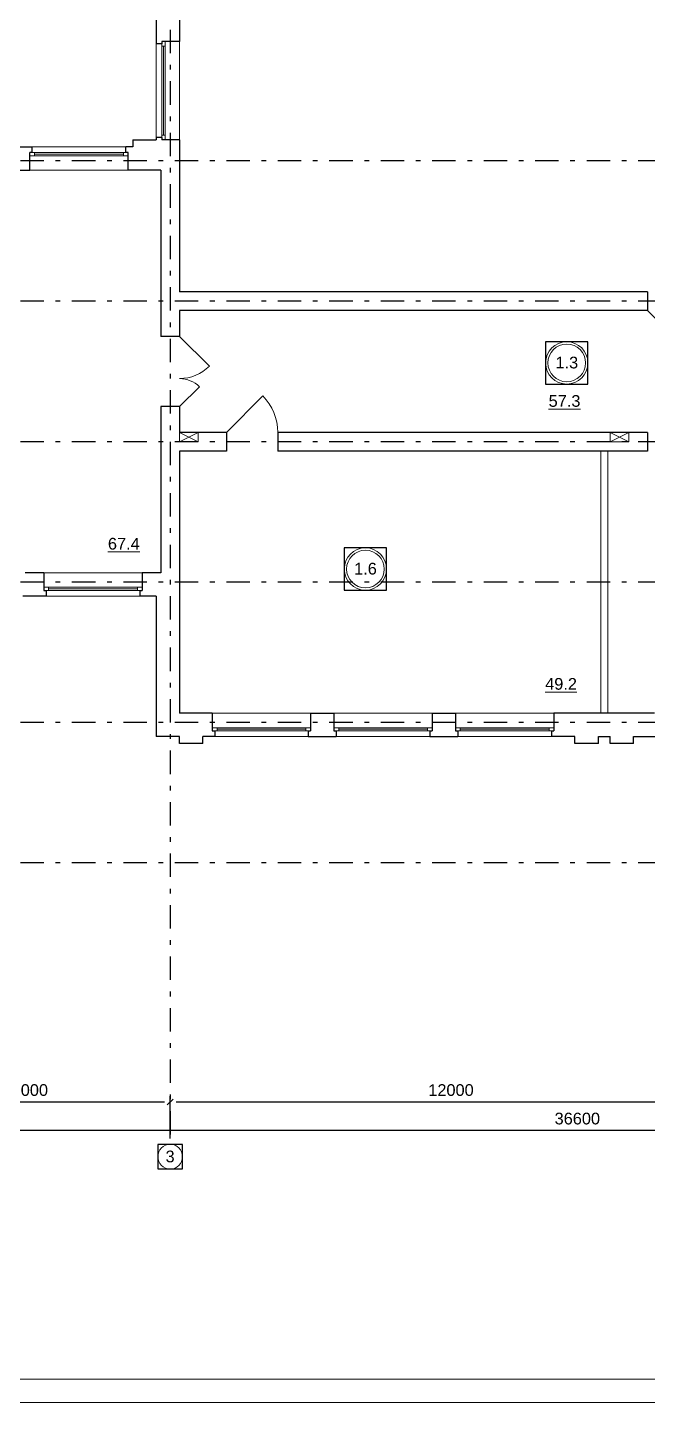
# Model space of a CAD drawing. Header units: metres. Extents: x -5 to 574, y -5 to 79.
# Drawn here: x 17.31 to 30.56, y 0 to 29.38 of the extents above; entities that cross this region are included whole.
import ezdxf
from ezdxf.enums import TextEntityAlignment as Align

# ---------------------------------------------------------------- set-up
doc = ezdxf.new("R2010")
doc.units = ezdxf.units.M
doc.header["$MEASUREMENT"] = 0
doc.linetypes.add('( Dashdot )', pattern=[1.001, 0.5, -0.25, 0.001, -0.25])
doc.layers.get('DEFPOINTS').update_dxf_attribs({"lineweight": 0})
doc.layers.add('Level 50', color=7, linetype='Continuous', lineweight=0)
doc.layers.add('YOLO_TABLE', color=1, linetype='Continuous')
doc.styles.add('Standard_0', font='arial.ttf')
doc.styles.add('Style-Arial', font='arial.ttf')
doc.dimstyles.get("Standard").update_dxf_attribs({"dimtxt": 0.00018, "dimasz": 0.00018, "dimexe": 0.0002, "dimexo": 0.0625, "dimgap": 9e-05, "dimtad": 0, "dimtih": 1, "dimtoh": 1, "dimdec": 4, "dimlfac": 1000, "dimzin": 0, "dimdsep": 46, "dimtxsty": 'Standard_0', "dimcen": 9e-05, "dimadec": 0, "dimazin": 0, "dimtfac": 1, "dimtdec": 4, "dimtofl": 0, "dimtmove": 0, "dimatfit": 0, "dimfxl": 0.01, "dimfxlon": 1, "dimtolj": 1, "dimtzin": 0, "dimarcsym": 0})

# ---------------------------------------------------------------- blocks, each defined once
blk = doc.blocks.new('_Oblique-1')
at = {"color": 0, "linetype": 'ByBlock', "lineweight": -2}
blk.add_line((0.5, 0.5), (-0.5, -0.5), dxfattribs=at)
blk = doc.blocks.new('*D443')
at = {"color": 0, "linetype": 'Continuous', "lineweight": -2, "transparency": 16777216}
for p, q in [((10.761, 5.641), (10.761, 5.937)), ((47.361, 5.641), (47.361, 5.937)), ((47.236, 5.812), (10.886, 5.812))]:
    blk.add_line(p, q, dxfattribs=at)
at = {"layer": 'DEFPOINTS', "color": 0, "linetype": 'Continuous', "lineweight": 0, "transparency": 16777216}
for p in [(10.761, 5.812), (10.761, 5.516), (47.361, 5.516)]:
    blk.add_point(p, dxfattribs=at)
at = {"color": 0, "linetype": 'Continuous', "lineweight": -2, "transparency": 16777216, "xscale": 0.125, "yscale": 0.125, "zscale": 0.125, "rotation": 180}
blk.add_blockref('_Oblique-1', (10.761, 5.812), dxfattribs=at)
at = {"color": 0, "linetype": 'Continuous', "lineweight": -2, "transparency": 16777216, "xscale": 0.125, "yscale": 0.125, "zscale": 0.125}
blk.add_blockref('_Oblique-1', (47.361, 5.812), dxfattribs=at)
at = {"color": 0, "linetype": 'Continuous', "lineweight": 0, "transparency": 16777216, "insert": (29.061, 6.065), "char_height": 0.25, "attachment_point": 5, "style": 'Style-Arial'}
blk.add_mtext('\\A1;36600', dxfattribs=at)
blk = doc.blocks.new('*U29')
at = {"color": 7, "linetype": 'Continuous', "lineweight": 0, "flags": 128}
blk.add_lwpolyline([(42.05, 29.7), (42.05, -29.7), (-42.05, -29.7), (-42.05, 29.7), (42.05, 29.7)], close=True, dxfattribs=at)
at = {"layer": 'Level 50', "color": 7, "linetype": 'Continuous', "lineweight": 13}
blk.add_line((41.55, -29.2), (-41.25, -29.2), dxfattribs=at)
blk = doc.blocks.new('*D539')
at = {"color": 0, "linetype": 'Continuous', "lineweight": -2, "transparency": 16777216}
for p, q in [((14.361, 5.641), (14.361, 6.546)), ((20.361, 5.641), (20.361, 6.546)), ((14.486, 6.421), (20.236, 6.421))]:
    blk.add_line(p, q, dxfattribs=at)
at = {"layer": 'DEFPOINTS', "color": 0, "linetype": 'Continuous', "lineweight": 0, "transparency": 16777216}
for p in [(20.361, 6.421), (14.361, 5.516), (20.361, 5.516)]:
    blk.add_point(p, dxfattribs=at)
at = {"color": 0, "linetype": 'Continuous', "lineweight": -2, "transparency": 16777216, "xscale": 0.125, "yscale": 0.125, "zscale": 0.125, "rotation": 180}
blk.add_blockref('_Oblique-1', (14.361, 6.421), dxfattribs=at)
at = {"color": 0, "linetype": 'Continuous', "lineweight": -2, "transparency": 16777216, "xscale": 0.125, "yscale": 0.125, "zscale": 0.125}
blk.add_blockref('_Oblique-1', (20.361, 6.421), dxfattribs=at)
at = {"color": 0, "linetype": 'Continuous', "lineweight": 0, "transparency": 16777216, "insert": (17.361, 6.674), "char_height": 0.25, "attachment_point": 5, "style": 'Style-Arial'}
blk.add_mtext('\\A1;6000', dxfattribs=at)
blk = doc.blocks.new('*D558')
at = {"color": 0, "linetype": 'Continuous', "lineweight": -2, "transparency": 16777216}
for p, q in [((20.361, 5.641), (20.361, 6.546)), ((32.361, 5.641), (32.361, 6.546)), ((20.486, 6.421), (32.236, 6.421))]:
    blk.add_line(p, q, dxfattribs=at)
at = {"layer": 'DEFPOINTS', "color": 0, "linetype": 'Continuous', "lineweight": 0, "transparency": 16777216}
for p in [(32.361, 6.421), (20.361, 5.516), (32.361, 5.516)]:
    blk.add_point(p, dxfattribs=at)
at = {"color": 0, "linetype": 'Continuous', "lineweight": -2, "transparency": 16777216, "xscale": 0.125, "yscale": 0.125, "zscale": 0.125, "rotation": 180}
blk.add_blockref('_Oblique-1', (20.361, 6.421), dxfattribs=at)
at = {"color": 0, "linetype": 'Continuous', "lineweight": -2, "transparency": 16777216, "xscale": 0.125, "yscale": 0.125, "zscale": 0.125}
blk.add_blockref('_Oblique-1', (32.361, 6.421), dxfattribs=at)
at = {"color": 0, "linetype": 'Continuous', "lineweight": 0, "transparency": 16777216, "insert": (26.361, 6.674), "char_height": 0.25, "attachment_point": 5, "style": 'Style-Arial'}
blk.add_mtext('\\A1;12000', dxfattribs=at)

msp = doc.modelspace()

# ---------------------------------------------------------------- linework, layer by layer
at = {"color": 1, "linetype": '( Dashdot )'}
for p, q in [((20.3608708, 53.52774686), (20.3608708, 5.51586884)), ((47.3608708, 26.52774686), (8.21893549, 26.52774686)), ((47.3608708, 23.52774686), (8.21893549, 23.52774686)), ((47.3608708, 20.52774686), (8.21893549, 20.52774686)), ((47.3608708, 17.52774686), (8.21893549, 17.52774686)), ((47.3608708, 14.52774686), (8.21893549, 14.52774686)), ((47.3608708, 11.52774686), (8.21893549, 11.52774686))]:
    msp.add_line(p, q, dxfattribs=at)
at = {"color": 7, "linetype": 'Continuous', "lineweight": 30}
for p, q in [((20.0608708, 30.02774686), (20.0608708, 29.02774686)), ((20.5608708, 29.97774686), (20.5608708, 29.07774686)), ((20.1808708, 29.02774686), (20.0608708, 29.02774686)), ((20.5608708, 29.07774686), (20.1808708, 29.07774686)), ((20.1808708, 29.07774686), (20.1808708, 29.02774686)), ((20.0608708, 27.02774686), (20.0608708, 26.97774686)), ((20.1808708, 27.02774686), (20.0608708, 27.02774686)), ((20.1808708, 27.02774686), (20.1808708, 26.97774686)), ((16.7608708, 26.82774686), (17.4108708, 26.82774686)), ((17.4108708, 26.70774686), (17.4108708, 26.82774686)), ((19.5608708, 26.82774686), (19.4108708, 26.82774686)), ((19.4108708, 26.70774686), (19.4108708, 26.82774686)), ((19.5608708, 26.97774686), (20.0608708, 26.97774686)), ((19.5608708, 26.97774686), (19.5608708, 26.82774686)), ((20.5608708, 26.97774686), (20.1808708, 26.97774686)), ((20.5608708, 26.97774686), (20.5608708, 23.72774686)), ((17.3608708, 26.32774686), (17.3608708, 26.70774686)), ((17.4108708, 26.70774686), (17.3608708, 26.70774686)), ((19.4608708, 26.70774686), (19.4108708, 26.70774686)), ((19.4608708, 26.32774686), (19.4608708, 26.70774686)), ((16.8108708, 26.32774686), (17.3608708, 26.32774686)), ((20.1608708, 26.32774686), (19.4608708, 26.32774686)), ((20.1608708, 26.32774686), (20.1608708, 22.77774686)), ((30.5608708, 23.72774686), (20.5608708, 23.72774686)), ((30.5608708, 23.72774686), (30.5608708, 23.32774686)), ((30.5608708, 23.32774686), (20.5608708, 23.32774686)), ((20.5608708, 23.32774686), (20.5608708, 22.77774686)), ((20.5608708, 22.77774686), (20.1608708, 22.77774686)), ((20.5608708, 21.27774686), (20.1608708, 21.27774686)), ((20.1608708, 21.27774686), (20.1608708, 17.72774686)), ((20.5608708, 21.27774686), (20.5608708, 20.72774686)), ((21.5608708, 20.72774686), (20.5608708, 20.72774686)), ((21.5608708, 20.72774686), (21.5608708, 20.32774686)), ((22.6608708, 20.72774686), (22.6608708, 20.32774686)), ((30.5608708, 20.72774686), (22.6608708, 20.72774686)), ((30.5608708, 20.72774686), (30.5608708, 20.32774686)), ((20.5608708, 20.32774686), (20.5608708, 14.72774686)), ((21.5608708, 20.32774686), (20.5608708, 20.32774686)), ((30.5608708, 20.32774686), (22.6608708, 20.32774686)), ((17.6608708, 17.72774686), (17.2608708, 17.72774686)), ((17.6608708, 17.72774686), (17.6608708, 17.34774686)), ((20.1608708, 17.72774686), (19.7608708, 17.72774686)), ((19.7608708, 17.72774686), (19.7608708, 17.34774686)), ((17.6608708, 17.34774686), (17.7108708, 17.34774686)), ((17.7108708, 17.34774686), (17.7108708, 17.22774686)), ((19.7108708, 17.34774686), (19.7108708, 17.22774686)), ((19.7108708, 17.34774686), (19.7608708, 17.34774686)), ((17.7108708, 17.22774686), (17.2108708, 17.22774686)), ((20.0608708, 17.22774686), (19.7108708, 17.22774686)), ((20.0608708, 17.22774686), (20.0608708, 14.22774686)), ((21.2608708, 14.72774686), (20.5608708, 14.72774686)), ((21.2608708, 14.72774686), (21.2608708, 14.34774686)), ((23.3608708, 14.72774686), (23.3608708, 14.34774686)), ((23.3608708, 14.72774686), (23.8608708, 14.72774686)), ((23.8608708, 14.72774686), (23.8608708, 14.34774686)), ((25.9608708, 14.72774686), (25.9608708, 14.34774686)), ((25.9608708, 14.72774686), (26.4608708, 14.72774686)), ((26.4608708, 14.72774686), (26.4608708, 14.34774686)), ((28.5608708, 14.72774686), (28.5608708, 14.34774686)), ((30.7108708, 14.72774686), (28.5608708, 14.72774686)), ((20.5608708, 14.22774686), (20.0608708, 14.22774686)), ((20.5608708, 14.07774686), (20.5608708, 14.22774686)), ((21.0608708, 14.07774686), (21.0608708, 14.22774686)), ((21.3108708, 14.22774686), (21.0608708, 14.22774686)), ((21.2608708, 14.34774686), (21.3108708, 14.34774686)), ((21.3108708, 14.34774686), (21.3108708, 14.22774686)), ((23.3108708, 14.34774686), (23.3108708, 14.22774686)), ((23.3108708, 14.34774686), (23.3608708, 14.34774686)), ((23.3108708, 14.22774686), (23.9108708, 14.22774686)), ((23.8608708, 14.34774686), (23.9108708, 14.34774686)), ((23.9108708, 14.34774686), (23.9108708, 14.22774686)), ((25.9108708, 14.34774686), (25.9108708, 14.22774686)), ((25.9108708, 14.34774686), (25.9608708, 14.34774686)), ((25.9108708, 14.22774686), (26.5108708, 14.22774686)), ((26.4608708, 14.34774686), (26.5108708, 14.34774686)), ((26.5108708, 14.34774686), (26.5108708, 14.22774686)), ((28.5108708, 14.34774686), (28.5108708, 14.22774686)), ((28.5108708, 14.34774686), (28.5608708, 14.34774686)), ((29.0108708, 14.22774686), (28.5108708, 14.22774686)), ((29.0108708, 14.07774686), (29.0108708, 14.22774686)), ((29.5108708, 14.07774686), (29.5108708, 14.22774686)), ((29.5108708, 14.22774686), (29.7608708, 14.22774686)), ((29.7608708, 14.07774686), (29.7608708, 14.22774686)), ((30.2608708, 14.07774686), (30.2608708, 14.22774686)), ((30.2608708, 14.22774686), (30.7608708, 14.22774686)), ((21.0608708, 14.07774686), (20.5608708, 14.07774686)), ((29.5108708, 14.07774686), (29.0108708, 14.07774686)), ((30.2608708, 14.07774686), (29.7608708, 14.07774686))]:
    msp.add_line(p, q, dxfattribs=at)
at = {"color": 7, "linetype": 'Continuous', "lineweight": 0}
for p, q in [((20.0608708, 29.02774686), (20.0608708, 27.02774686)), ((20.2158708, 28.97774686), (20.2158708, 27.07774686)), ((20.5608708, 29.07774686), (20.5608708, 26.97774686)), ((19.4108708, 26.82774686), (17.4108708, 26.82774686)), ((19.3608708, 26.67274686), (17.4608708, 26.67274686)), ((19.4608708, 26.32774686), (17.3608708, 26.32774686)), ((17.6608708, 17.72774686), (19.7608708, 17.72774686)), ((17.7608708, 17.38274686), (19.6608708, 17.38274686)), ((17.7108708, 17.22774686), (19.7108708, 17.22774686)), ((21.2608708, 14.72774686), (23.3608708, 14.72774686)), ((23.8608708, 14.72774686), (25.9608708, 14.72774686)), ((26.4608708, 14.72774686), (28.5608708, 14.72774686)), ((21.3108708, 14.22774686), (23.3108708, 14.22774686)), ((21.3608708, 14.38274686), (23.2608708, 14.38274686)), ((23.9108708, 14.22774686), (25.9108708, 14.22774686)), ((23.9608708, 14.38274686), (25.8608708, 14.38274686)), ((26.5108708, 14.22774686), (28.5108708, 14.22774686)), ((26.5608708, 14.38274686), (28.4608708, 14.38274686))]:
    msp.add_line(p, q, dxfattribs=at)
at = {"color": 7, "linetype": 'Continuous', "lineweight": 13}
for p, q in [((30.5608708, 23.32774686), (31.33868826, 22.5499294)), ((20.5608708, 22.77774686), (21.1972669, 22.14135076)), ((20.5608708, 21.27774686), (20.98513487, 21.70201093)), ((21.5608708, 20.72774686), (22.33868826, 21.50556432)), ((20.5608708, 20.72774686), (20.9608708, 20.52774686)), ((20.9608708, 20.72774686), (20.5608708, 20.52774686)), ((29.7608708, 20.72774686), (30.1608708, 20.52774686)), ((30.1608708, 20.72774686), (29.7608708, 20.52774686)), ((29.5608708, 20.32774686), (29.5608708, 14.72774686)), ((29.7108708, 20.32774686), (29.7108708, 14.72774686))]:
    msp.add_line(p, q, dxfattribs=at)
at = {"color": 7, "linetype": 'Continuous', "lineweight": 13, "flags": 128}
for points in [[(20.2508708, 29.07774686), (20.2508708, 28.97774686), (20.1808708, 28.97774686), (20.1808708, 29.07774686), (20.2508708, 29.07774686)], [(20.2508708, 27.07774686), (20.2508708, 26.97774686), (20.1808708, 26.97774686), (20.1808708, 27.07774686), (20.2508708, 27.07774686)], [(17.4608708, 26.63774686), (17.3608708, 26.63774686), (17.3608708, 26.70774686), (17.4608708, 26.70774686), (17.4608708, 26.63774686)], [(19.4608708, 26.63774686), (19.3608708, 26.63774686), (19.3608708, 26.70774686), (19.4608708, 26.70774686), (19.4608708, 26.63774686)], [(20.5608708, 20.72774686), (20.5608708, 20.52774686), (20.9608708, 20.52774686), (20.9608708, 20.72774686), (20.5608708, 20.72774686)], [(29.7608708, 20.72774686), (29.7608708, 20.52774686), (30.1608708, 20.52774686), (30.1608708, 20.72774686), (29.7608708, 20.72774686)], [(17.6608708, 17.41774686), (17.7608708, 17.41774686), (17.7608708, 17.34774686), (17.6608708, 17.34774686), (17.6608708, 17.41774686)], [(19.6608708, 17.41774686), (19.7608708, 17.41774686), (19.7608708, 17.34774686), (19.6608708, 17.34774686), (19.6608708, 17.41774686)], [(21.2608708, 14.41774686), (21.3608708, 14.41774686), (21.3608708, 14.34774686), (21.2608708, 14.34774686), (21.2608708, 14.41774686)], [(23.2608708, 14.41774686), (23.3608708, 14.41774686), (23.3608708, 14.34774686), (23.2608708, 14.34774686), (23.2608708, 14.41774686)], [(23.8608708, 14.41774686), (23.9608708, 14.41774686), (23.9608708, 14.34774686), (23.8608708, 14.34774686), (23.8608708, 14.41774686)], [(25.8608708, 14.41774686), (25.9608708, 14.41774686), (25.9608708, 14.34774686), (25.8608708, 14.34774686), (25.8608708, 14.41774686)], [(26.4608708, 14.41774686), (26.5608708, 14.41774686), (26.5608708, 14.34774686), (26.4608708, 14.34774686), (26.4608708, 14.41774686)], [(28.4608708, 14.41774686), (28.5608708, 14.41774686), (28.5608708, 14.34774686), (28.4608708, 14.34774686), (28.4608708, 14.41774686)]]:
    msp.add_lwpolyline(points, close=True, dxfattribs=at)
at = {"color": 7, "linetype": 'Continuous', "lineweight": 0, "flags": 128}
for points in [[(20.1808708, 27.07774686), (20.2508708, 27.07774686), (20.2508708, 28.97774686), (20.1808708, 28.97774686), (20.1808708, 27.07774686)], [(17.4608708, 26.70774686), (17.4608708, 26.63774686), (19.3608708, 26.63774686), (19.3608708, 26.70774686), (17.4608708, 26.70774686)], [(19.6608708, 17.34774686), (19.6608708, 17.41774686), (17.7608708, 17.41774686), (17.7608708, 17.34774686), (19.6608708, 17.34774686)], [(23.2608708, 14.34774686), (23.2608708, 14.41774686), (21.3608708, 14.41774686), (21.3608708, 14.34774686), (23.2608708, 14.34774686)], [(25.8608708, 14.34774686), (25.8608708, 14.41774686), (23.9608708, 14.41774686), (23.9608708, 14.34774686), (25.8608708, 14.34774686)], [(28.4608708, 14.34774686), (28.4608708, 14.41774686), (26.5608708, 14.41774686), (26.5608708, 14.34774686), (28.4608708, 14.34774686)]]:
    msp.add_lwpolyline(points, close=True, dxfattribs=at)
at = {"color": 7, "linetype": 'Continuous', "lineweight": 13}
for centre, radius in [((28.83498054, 22.21112396), 0.45201344), ((28.83498054, 22.21112396), 0.40201344), ((24.53221016, 17.80770304), 0.45201344), ((24.53221016, 17.80770304), 0.40201344), ((20.3608708, 5.2525134), 0.26335544)]:
    msp.add_circle(centre, radius, dxfattribs=at)
at = {"color": 7, "linetype": 'Continuous', "lineweight": 0}
for centre, radius, start, end in [((20.5608708, 22.77774686), 0.9, 270, 315), ((20.5608708, 21.27774686), 0.6, 45, 90), ((21.5608708, 20.72774686), 1.1, 0, 45)]:
    msp.add_arc(centre, radius, start, end, dxfattribs=at)
at = {"layer": 'YOLO_TABLE'}
for points in [[(28.3829671, 21.75911052), (29.28699399, 21.75911052), (29.28699399, 22.6631374), (28.3829671, 22.6631374)], [(24.08019672, 17.3556896), (24.9842236, 17.3556896), (24.9842236, 18.25971648), (24.08019672, 18.25971648)], [(20.09751535, 4.98915795), (20.62422624, 4.98915795), (20.62422624, 5.51586884), (20.09751535, 5.51586884)]]:
    msp.add_lwpolyline(points, close=True, dxfattribs=at)

# ---------------------------------------------------------------- block references
at = {"layer": 'Level 50', "color": 7, "linetype": 'Continuous', "lineweight": 13}
msp.add_blockref('*U29', (42.04996228, 29.69999445), dxfattribs=at)

# ---------------------------------------------------------------- texts
at = {"color": 7, "linetype": 'Continuous', "lineweight": 13, "style": 'Style-Arial'}
for s, p in [('1.3', (28.59342575, 22.34387359)), ('%%u57.3%%U', (28.44786534, 21.5236791)), ('%%u67.4%%U', (19.02954652, 18.47301458)), ('1.6', (24.29065536, 17.94045268)), ('%%u49.2%%U', (28.37383193, 15.47873172))]:
    msp.add_text(s, height=0.25, dxfattribs=at).set_placement(p, align=Align.TOP_LEFT)
at = {"color": 7, "linetype": 'Continuous', "lineweight": 30, "style": 'Style-Arial'}
msp.add_text('3', height=0.25, dxfattribs=at).set_placement((20.26117798, 5.38177603), align=Align.TOP_LEFT)

# ---------------------------------------------------------------- dimensions: what is measured, and where the dimension line sits
at = {"color": 5, "linetype": 'Continuous', "lineweight": 0}
for base, p1, p2, picture, middle in [((20.3608708, 6.42146893), (14.3608708, 5.51586884), (20.3608708, 5.51586884), '*D539', (17.3608708, 6.67411218)), ((32.3608708, 6.42146893), (20.3608708, 5.51586884), (32.3608708, 5.51586884), '*D558', (26.3608708, 6.67411218))]:
    dim = msp.add_linear_dim(base=base, p1=p1, p2=p2, dimstyle='Standard', override={"dimtxt": 0.25, "dimasz": 0.125, "dimexe": 0.125, "dimexo": 0.125, "dimgap": 0.125, "dimtad": 1, "dimtih": 0, "dimtoh": 0, "dimzin": 11, "dimtxsty": 'Style-Arial', "dimblk": '_Oblique-1', "dimfxlon": 0, "dimfrac": 2, "dimtzin": 11}, dxfattribs=at)
    dim.commit()
    dim.dimension.update_dxf_attribs({"geometry": picture, "text_midpoint": middle})
dim = msp.add_linear_dim(base=(10.7608708, 5.812469), p1=(47.3608708, 5.51586884), p2=(10.7608708, 5.51586884), angle=180, dimstyle='Standard', override={"dimtxt": 0.25, "dimasz": 0.125, "dimexe": 0.125, "dimexo": 0.125, "dimgap": 0.125, "dimtad": 1, "dimtih": 0, "dimtoh": 0, "dimzin": 11, "dimtxsty": 'Style-Arial', "dimblk": '_Oblique-1', "dimfxlon": 0, "dimfrac": 2, "dimtzin": 11}, dxfattribs=at)
dim.commit()
dim.dimension.update_dxf_attribs({"geometry": '*D443', "text_midpoint": (29.0608708, 6.06519752)})

doc.saveas('drawing.dxf')
